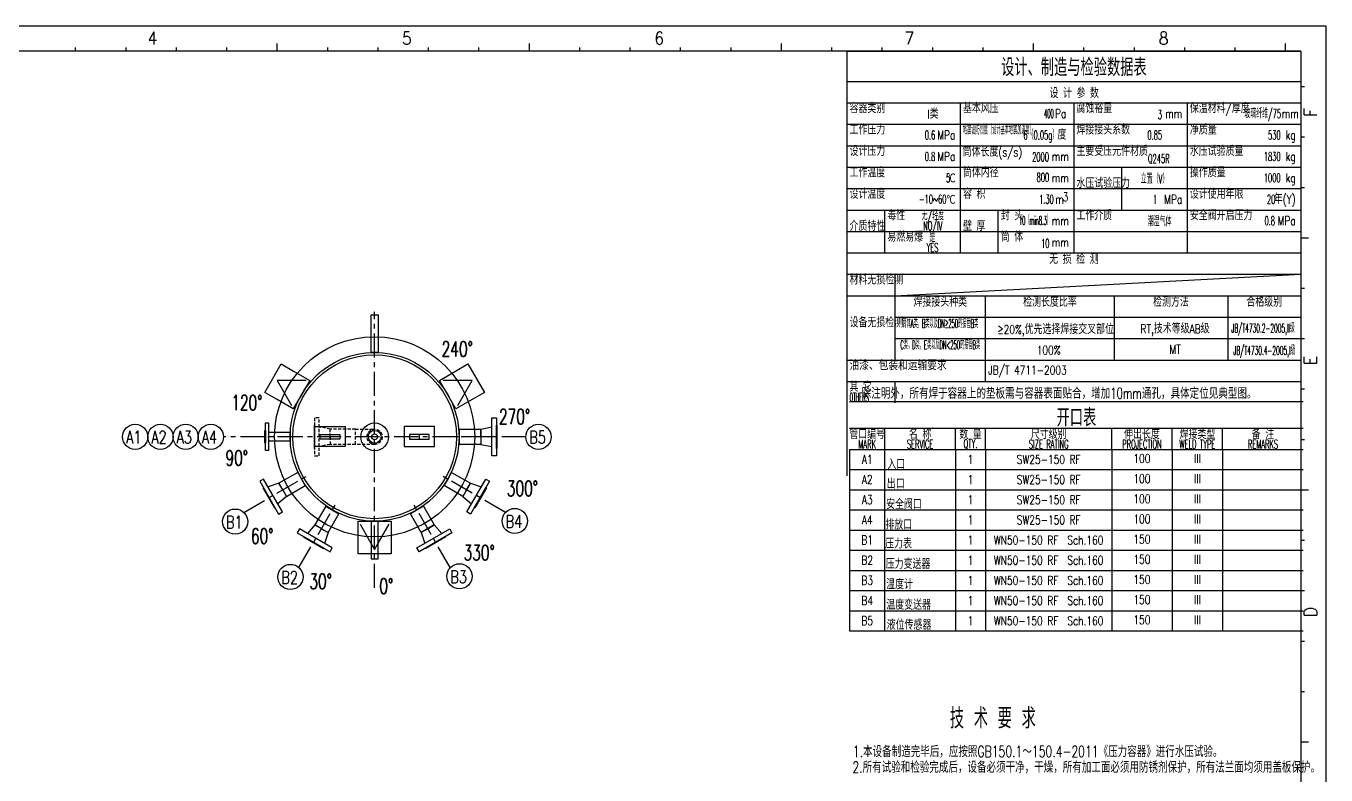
# Model space of a CAD drawing. Header units: millimetres. Extents: x 74243 to 82653, y -16849 to -10909.
# Drawn here: x 77496 to 82653, y -13880 to -10909 of the extents above; entities that cross this region are included whole.
import ezdxf
from ezdxf.enums import TextEntityAlignment as Align

# ---------------------------------------------------------------- set-up
doc = ezdxf.new("R2010")
doc.units = ezdxf.units.MM
for name, pattern in [('CENTER', [50.8, 31.75, -6.35, 6.35, -6.35]), ('DASHED', [19.05, 12.7, -6.35]), ('HIDDEN', [0.375, 0.25, -0.125])]:
    doc.linetypes.add(name, pattern=pattern)
for name, color, linetype in [('1轮廓实线层', 7, 'Continuous'), ('2', 4, 'Continuous'), ('2细线层', 4, 'Continuous'), ('4虚线层', 6, 'DASHED'), ('6文字层', 3, 'Continuous'), ('7标注层', 4, 'Continuous'), ('图框层', 7, 'Continuous')]:
    doc.layers.add(name, color=color, linetype=linetype)
doc.styles.add('cooec', font='romans.shx', dxfattribs={"width": 0.75, "bigfont": 'hztxt.shx'})
doc.styles.add('JEREH', font='romans.shx', dxfattribs={"width": 0.7, "bigfont": 'hztxt.shx'})
doc.styles.add('PC_TEXTSTYLE', font='romans.shx', dxfattribs={"width": 0.75, "bigfont": 'hztxt.shx'})
doc.styles.add('ROMANC', font='romans.shx', dxfattribs={"width": 0.75, "bigfont": 'hztxt.shx'})
doc.styles.add('TH_GBDIM', font='romans.shx', dxfattribs={"width": 0.8, "bigfont": 'gbcbig.shx'})

# ---------------------------------------------------------------- blocks, each defined once
blk = doc.blocks.new('PC_PAPER_BLOCK')
at = {"layer": '2细线层'}
for p, q in [((816, 584), (-25, 584)), ((816, 584), (816, -10)), ((320, 574), (320, 575.5)), ((340, 574), (340, 575.5)), ((360, 574), (360, 575.5)), ((380, 574), (380, 575.5)), ((400, 574), (400, 577)), ((420, 574), (420, 575.5)), ((440, 574), (440, 575.5)), ((460, 574), (460, 575.5)), ((480, 574), (480, 575.5)), ((500, 574), (500, 577)), ((520, 574), (520, 575.5)), ((540, 574), (540, 575.5)), ((560, 574), (560, 575.5)), ((580, 574), (580, 575.5)), ((600, 574), (600, 577)), ((620, 574), (620, 575.5)), ((640, 574), (640, 575.5)), ((660, 574), (660, 575.5)), ((680, 574), (680, 575.5)), ((700, 574), (700, 577)), ((720, 574), (720, 575.5)), ((740, 574), (740, 575.5)), ((760, 574), (760, 575.5)), ((780, 574), (780, 575.5)), ((800, 574), (800, 577)), ((806, 560), (807.5, 560)), ((806, 540), (807.5, 540)), ((806, 520), (807.5, 520)), ((806, 500), (809, 500)), ((806, 480), (807.5, 480)), ((806, 460), (807.5, 460)), ((806, 440), (807.5, 440)), ((806, 420), (807.5, 420)), ((806, 400), (809, 400)), ((806, 380), (807.5, 380)), ((806, 360), (807.5, 360)), ((806, 340), (807.5, 340)), ((806, 320), (807.5, 320)), ((806, 300), (809, 300))]:
    blk.add_line(p, q, dxfattribs=at)
at = {"layer": '图框层'}
for q in [(0, 574), (806, 0)]:
    blk.add_line((806, 574), q, dxfattribs=at)
at = {"layer": '2细线层', "style": 'ROMANC', "width": 0.9}
for s, p in [('4', (348.58, 576.67)), ('5', (449.48, 576.67)), ('6', (549.58, 576.67)), ('7', (648.79, 576.67)), ('8', (749.68, 576.67))]:
    blk.add_text(s, height=5, dxfattribs=at).set_placement(p)
for s, p in [('F', (812.36, 548.05)), ('E', (812.36, 449.54)), ('D', (812.36, 349.56))]:
    blk.add_text(s, height=5, rotation=90, dxfattribs=at).set_placement(p)
blk = doc.blocks.new('*U37')
for p, q in [((-57.7, 53), (-19.8, -12.7)), ((19.8, -12.7), (57.7, 53)), ((-19.8, -12.7), (0, -47)), ((0, -47), (19.8, -12.7))]:
    blk.add_line(p, q)
for points in [[(-65, -8.6), (-65, 65), (65, 65), (65, -8.6)], [(65, -8.6), (65, -65), (-65, -65), (-65, -8.6)]]:
    blk.add_lwpolyline(points)
blk = doc.blocks.new('*U38')
at = {"color": 0, "linetype": 'ByBlock', "lineweight": -2, "transparency": 16777216}
for p, rotation in [((74353.5, -9318.7), 240), ((75046.3, -9318.7), 120)]:
    blk.add_blockref('*U37', p, dxfattribs=dict(at, rotation=rotation))
blk.add_blockref('*U37', (74699.9, -9918.7), dxfattribs=at)
blk = doc.blocks.new('A$C71E00512')
for p, q in [((-100, 16.5), (-100, -16.5)), ((0, 16.5), (-85.3, 16.5)), ((-85.3, -16.5), (0, -16.5))]:
    blk.add_line(p, q)
at = {"color": 0}
blk.add_line((0, 16.5), (0, -16.5), dxfattribs=at)
for points in [[(-98, -55), (-98, 55), (-85.3, 55), (-85.3, -55)], [(-100, -25.4), (-100, 25.4), (-98, 25.4), (-98, -25.4)]]:
    blk.add_lwpolyline(points, close=True)
blk = doc.blocks.new('A$C627E5F4A')
at = {"color": 1, "linetype": 'CENTER', "ltscale": 3}
blk.add_line((45.2, 0), (-142.8, 0), dxfattribs=at)
at = {"color": 0}
blk.add_blockref('A$C71E00512', (0, 0), dxfattribs=at)
blk = doc.blocks.new('A$C127725E5')
for p, q in [((0, 30), (86, 30)), ((86, 30), (130.5, 39)), ((86, 0), (86, 30)), ((86, 30), (86, -30)), ((86, 0), (86, -30)), ((86, -30), (0, -30)), ((86, -30), (130.5, -39))]:
    blk.add_line(p, q)
at = {"color": 0}
blk.add_line((0, 30), (0, -30), dxfattribs=at)
for points in [[(130.5, -75), (130.5, 75), (148, 75), (148, -75)], [(148, -46), (148, 46), (150, 46), (150, -46)]]:
    blk.add_lwpolyline(points, close=True)

msp = doc.modelspace()

# ---------------------------------------------------------------- linework, layer by layer
at = {"color": 1, "linetype": 'CENTER', "ltscale": 3}
for p, q in [((78878.8, -13138.3), (78878.8, -12042.4)), ((79355.9, -12538.6), (78279.1, -12538.6)), ((79478.5, -12538.6), (79178.1, -12538.6)), ((78359.4, -12838.4), (78619.5, -12688.2)), ((79398.2, -12838.4), (79138.1, -12688.2)), ((78578.8, -13057.8), (78728.9, -12797.9)), ((79178.8, -13057.8), (79028.7, -12797.9))]:
    msp.add_line(p, q, dxfattribs=at)
at = {"color": 0}
for p, q in [((78641.9, -12301.7), (78659.6, -12284)), ((78701.7, -12529), (78701.7, -12548.1)), ((79055.9, -12529), (79055.9, -12548.1)), ((79213.8, -12538.6), (79213.8, -12563.6)), ((78588.6, -12706.1), (78601.1, -12727.7)), ((79169.1, -12706.1), (79156.6, -12727.7)), ((78711.1, -12828.8), (78732.8, -12841.3)), ((79046.5, -12828.8), (79024.9, -12841.3))]:
    msp.add_line(p, q, dxfattribs=at)
at = {"color": 4, "linetype": 'HIDDEN', "ltscale": 50}
for p, q in [((78702.9, -12508.6), (78658.4, -12499.6)), ((78702.9, -12538.6), (78702.9, -12508.6)), ((78802.9, -12508.6), (78702.9, -12508.6)), ((78802.9, -12568.6), (78802.9, -12508.6)), ((78802.9, -12508.6), (78878.9, -12508.6)), ((78702.9, -12568.6), (78658.4, -12577.6)), ((78702.9, -12538.6), (78702.9, -12568.6)), ((78802.9, -12568.6), (78702.9, -12568.6)), ((78878.9, -12568.6), (78802.9, -12568.6))]:
    msp.add_line(p, q, dxfattribs=at)
at = {"color": 0}
for points in [[(78865.1, -12054.6), (78892.5, -12054.6), (78892.5, -12203.6), (78865.1, -12203.6)], [(78865.1, -13022.5), (78892.5, -13022.5), (78892.5, -12873.6), (78865.1, -12873.6)]]:
    msp.add_lwpolyline(points, close=True, dxfattribs=at)
at = {"color": 4, "linetype": 'HIDDEN', "ltscale": 50}
for points in [[(78658.4, -12613.6), (78658.4, -12463.6), (78640.9, -12463.6), (78640.9, -12613.6)], [(78640.9, -12584.6), (78640.9, -12492.6), (78638.9, -12492.6), (78638.9, -12584.6)]]:
    msp.add_lwpolyline(points, close=True, dxfattribs=at)
for points in [[(78641.7, -12497.6), (78761.7, -12497.6), (78761.7, -12577.6), (78641.7, -12577.6)], [(78662.7, -12529), (78740.8, -12529), (78740.8, -12548.1), (78662.7, -12548.1)], [(79115.9, -12497.6), (78995.9, -12497.6), (78995.9, -12577.6), (79115.9, -12577.6)], [(79095, -12529), (79016.8, -12529), (79016.8, -12548.1), (79095, -12548.1)]]:
    msp.add_lwpolyline(points, close=True)
at = {"color": 0}
for centre, radius in [((78878.8, -12538.6), 397), ((78878.8, -12538.6), 335), ((78878.8, -12538.6), 325), ((78878.9, -12538.8), 55), ((78878.9, -12538.6), 25.5), ((78878.9, -12538.6), 11.5)]:
    msp.add_circle(centre, radius, dxfattribs=at)
at = {"color": 4, "linetype": 'HIDDEN', "ltscale": 50}
msp.add_circle((78878.9, -12538.6), 30, dxfattribs=at)
at = {"layer": '1轮廓实线层'}
for p, q in [((80752.7, -11129), (82552.7, -11129)), ((80762.7, -12504), (82562.7, -12504))]:
    msp.add_line(p, q, dxfattribs=at)
at = {"layer": '2'}
msp.add_line((80942.7, -11979), (82552.7, -11894), dxfattribs=at)
at = {"layer": '7标注层'}
for p, q in [((80752.7, -11009), (82552.7, -11009)), ((80752.7, -11809), (80752.7, -11009)), ((80752.7, -11214), (82552.7, -11214)), ((81202.7, -11809), (81202.7, -11214)), ((81652.7, -11214), (81652.7, -11809)), ((82102.7, -11809), (82102.7, -11214)), ((80752.7, -11299), (82552.7, -11299)), ((80752.7, -11384), (82552.7, -11384)), ((80752.7, -11469), (82552.7, -11469)), ((81652.7, -11469), (82102.7, -11469)), ((81842.7, -11639), (81842.7, -11469)), ((80752.7, -11554), (82552.7, -11554)), ((80752.7, -11639), (82552.7, -11639)), ((80902.7, -11809), (80902.7, -11639)), ((81352.7, -11809), (81352.7, -11639)), ((80752.7, -11724), (82552.7, -11724)), ((80902.7, -11724), (81202.7, -11724)), ((80752.7, -11809), (82552.7, -11809)), ((80752.7, -12694), (80752.7, -11809)), ((80752.7, -11809), (82552.7, -11809)), ((80752.7, -11894), (82552.7, -11894)), ((80942.7, -11894), (80942.7, -12234)), ((80752.7, -11979), (82552.7, -11979)), ((81302.7, -12319), (81302.7, -11979)), ((81812.7, -11979), (81812.7, -12234)), ((82262.7, -11979), (82262.7, -12234)), ((80942.7, -12064), (82552.7, -12064)), ((80942.7, -12149), (82552.7, -12149)), ((80752.7, -12234), (82552.7, -12234)), ((80752.7, -12319), (82552.7, -12319)), ((80942.7, -12319), (80942.7, -12404)), ((80902.7, -13309), (80902.7, -12504)), ((81182.7, -12589), (81182.7, -12504)), ((81302.7, -12589), (81302.7, -12504)), ((81802.7, -12589), (81802.7, -12504)), ((82042.7, -12589), (82042.7, -12504)), ((82242.7, -12589), (82242.7, -12504)), ((80762.7, -12589), (82562.7, -12589)), ((80762.7, -12589), (80762.7, -12669)), ((80762.7, -12589), (82562.7, -12589)), ((81182.7, -12589), (81182.7, -12669)), ((81302.7, -12589), (81302.7, -12669)), ((81802.7, -12589), (81802.7, -12669)), ((82042.7, -12589), (82042.7, -12669)), ((82242.7, -12589), (82242.7, -12669)), ((80762.7, -12669), (82562.7, -12669)), ((80762.7, -12669), (80762.7, -12749)), ((81182.7, -12669), (81182.7, -12749)), ((81302.7, -12669), (81302.7, -12749)), ((81802.7, -12669), (81802.7, -12749)), ((82042.7, -12669), (82042.7, -12749)), ((82242.7, -12669), (82242.7, -12749)), ((80762.7, -12749), (82562.7, -12749)), ((80762.7, -12749), (80762.7, -12829)), ((81182.7, -12749), (81182.7, -12829)), ((81302.7, -12749), (81302.7, -12829)), ((81802.7, -12749), (81802.7, -12829)), ((82042.7, -12749), (82042.7, -12829)), ((82242.7, -12749), (82242.7, -12829)), ((80762.7, -12829), (82562.7, -12829)), ((80762.7, -12829), (80762.7, -12909)), ((81182.7, -12829), (81182.7, -12909)), ((81302.7, -12829), (81302.7, -12909)), ((81802.7, -12829), (81802.7, -12909)), ((82042.7, -12829), (82042.7, -12909)), ((82242.7, -12829), (82242.7, -12909)), ((80762.7, -12909), (82562.7, -12909)), ((80762.7, -12909), (80762.7, -12989)), ((81182.7, -12909), (81182.7, -12989)), ((81302.7, -12909), (81302.7, -12989)), ((81802.7, -12909), (81802.7, -12989)), ((82042.7, -12909), (82042.7, -12989)), ((82242.7, -12909), (82242.7, -12989)), ((80762.7, -12989), (82562.7, -12989)), ((80762.7, -12989), (80762.7, -13069)), ((81182.7, -12989), (81182.7, -13069)), ((81302.7, -12989), (81302.7, -13069)), ((81802.7, -12989), (81802.7, -13069)), ((82042.7, -12989), (82042.7, -13069)), ((82242.7, -12989), (82242.7, -13069)), ((80762.7, -13069), (80762.7, -13149)), ((80762.7, -13069), (82562.7, -13069)), ((81182.7, -13069), (81182.7, -13149)), ((81302.7, -13069), (81302.7, -13149)), ((81802.7, -13069), (81802.7, -13149)), ((82042.7, -13069), (82042.7, -13149)), ((82242.7, -13069), (82242.7, -13149)), ((80762.7, -13149), (82562.7, -13149)), ((80762.7, -13149), (80762.7, -13309)), ((81182.7, -13149), (81182.7, -13309)), ((81302.7, -13149), (81302.7, -13309)), ((81802.7, -13149), (81802.7, -13309)), ((82042.7, -13149), (82042.7, -13309)), ((82242.7, -13149), (82242.7, -13309)), ((80762.7, -13229), (82562.7, -13229)), ((80762.7, -13309), (82562.7, -13309))]:
    msp.add_line(p, q, dxfattribs=at)
at = {"layer": '7标注层', "ltscale": 10}
msp.add_line((80762.7, -12399), (82562.7, -12399), dxfattribs=at)
at = {"layer": '7标注层'}
for centre in [(77929.1, -12538.6), (78029.1, -12538.6), (78129.1, -12538.6), (78229.1, -12538.6), (79528.5, -12538.6), (78325.5, -12875.1), (79434.7, -12872.5), (78544.9, -13094.6), (79215.3, -13092)]:
    msp.add_circle(centre, 50, dxfattribs=at)

# ---------------------------------------------------------------- block references
at = {"color": 0}
for name, p in [('*U38', (4179, -3019.8)), ('A$C127725E5', (79213.8, -12538.6)), ('A$C627E5F4A', (78543.8, -12538.6))]:
    msp.add_blockref(name, p, dxfattribs=at)
at = {"color": 0, "xscale": -1}
for p, rotation in [((78588.6, -12706.1), 30.00000000000006), ((78711.1, -12828.8), 59.99999999999994)]:
    msp.add_blockref('A$C127725E5', p, dxfattribs=dict(at, rotation=rotation))
at = {"color": 0}
for p, rotation in [((79169.1, -12706.1), 329.9999999999999), ((79046.5, -12828.8), 300.0000000000001)]:
    msp.add_blockref('A$C127725E5', p, dxfattribs=dict(at, rotation=rotation))
at = {"layer": '图框层', "xscale": 10, "yscale": 10, "zscale": 10}
msp.add_blockref('PC_PAPER_BLOCK', (74492.7, -16749), dxfattribs=at)

# ---------------------------------------------------------------- texts
at = {"layer": '4虚线层', "style": 'cooec'}
for s, width, p in [('玻璃纤维/75', 0.5, (82474.8, -11256.9)), ('3', 0.5, (82002.1, -11260.5)), ('0.6', 0.5, (81102.7, -11341.5)), ('6（0.05g）', 0.5, (81590.5, -11341.5)), ('0.85', 0.5, (82002.7, -11341.5)), ('530', 0.5, (82472.7, -11341.5)), ('0.8', 0.5, (81102.7, -11426.5)), ('2000', 0.5, (81553.8, -11428.5)), ('Q245R', 0.5, (82032.4, -11435.3)), ('1830', 0.5, (82472.7, -11426.5)), ('5', 0.5, (81162, -11512)), ('800', 0.5, (81554.8, -11509.5)), ('1000', 0.5, (82472.7, -11511.5)), ('-10~60', 0.5, (81147, -11595.8)), ('1.30', 0.5, (81572.7, -11596.5)), ('1', 0.5, (81983.1, -11596.5)), ('20', 0.5, (82451.8, -11596.5)), ('10（min8.3）', 0.35, (81561.9, -11680.9)), ('0.8', 0.5, (82450.5, -11681.5)), ('10', 0.5, (81555.8, -11771.3))]:
    msp.add_text(s, height=35, dxfattribs=dict(at, width=width)).set_placement(p, align=Align.MIDDLE_RIGHT)
at = {"layer": '4虚线层'}
for s, style, width, p in [('立置（V）', 'cooec', 0.5, (81972.7, -11511.5)), ('无/轻度', 'cooec', 0.5, (81093.2, -11662.3)), ('NO/IV', 'cooec', 0.5, (81093.2, -11704.8)), ('潮湿气体', 'cooec', 0.5, (81992.6, -11680.6)), ('是', 'cooec', 0.5, (81091.6, -11745.2)), ('YES', 'cooec', 0.5, (81091.6, -11787.7)), ('III', 'TH_GBDIM', 0.75, (82142.7, -12624.6)), ('III', 'TH_GBDIM', 0.75, (82142.7, -12704.6)), ('III', 'TH_GBDIM', 0.75, (82142.7, -12784.6)), ('III', 'TH_GBDIM', 0.75, (82142.7, -12864.6)), ('III', 'TH_GBDIM', 0.75, (82142.7, -12944.6)), ('III', 'TH_GBDIM', 0.75, (82142.7, -13024.6)), ('III', 'TH_GBDIM', 0.75, (82142.7, -13104.6)), ('III', 'TH_GBDIM', 0.75, (82142.7, -13184.6)), ('III', 'TH_GBDIM', 0.75, (82142.7, -13264.6))]:
    msp.add_text(s, height=35, dxfattribs=dict(at, style=style, width=width)).set_placement(p, align=Align.MIDDLE)
at = {"layer": '6文字层', "style": 'PC_TEXTSTYLE'}
for s, height, width, p in [('240%%D', 60, 0.667, (79144.9, -12220.5)), ('120%%D', 60, 0.667, (78310.3, -12433.4)), ('270%%D', 60, 0.667, (79372.2, -12488.8)), ('A1', 50, 0.75, (77892.9, -12565.3)), ('A2', 50, 0.75, (77992.9, -12565.3)), ('A3', 50, 0.75, (78092.9, -12565.3)), ('A4', 50, 0.75, (78192.9, -12565.3)), ('B5', 50, 0.75, (79492.2, -12565.3)), ('90%%D', 60, 0.667, (78287.3, -12652.6)), ('300%%D', 60, 0.667, (79403.2, -12773.6)), ('B1', 50, 0.75, (78289.3, -12901.8)), ('B4', 50, 0.75, (79398.4, -12899.2)), ('60%%D', 60, 0.667, (78388.3, -12962.7)), ('330%%D', 60, 0.667, (79231.8, -13028.3)), ('B2', 50, 0.75, (78508.7, -13121.3)), ('30%%D', 60, 0.667, (78620, -13142.3)), ('B3', 50, 0.75, (79179, -13118.7)), ('0%%D', 60, 0.667, (78897.6, -13161))]:
    msp.add_text(s, height=height, dxfattribs=dict(at, width=width)).set_placement(p)
at = {"layer": '6文字层', "style": 'PC_TEXTSTYLE', "width": 0.667}
msp.add_text('除注明外，所有焊于容器上的垫板需与容器表面贴合，增加10mm通孔，具体定位见典型图。', height=43.75, dxfattribs=at).set_placement((81594, -12364.2), align=Align.MIDDLE)
at = {"layer": '7标注层', "style": 'cooec'}
for s, height, width, p in [('设计、制造与检验数据表', 70, 0.75, (81652.7, -11069)), ('设 计 参 数', 35, 0.75, (81653.8, -11172.1)), ('无 损 检 测', 35, 0.75, (81652.7, -11830.2)), ('焊接接头种类', 35, 0.75, (81122.7, -12000.2)), ('检测长度比率', 35, 0.75, (81557.7, -12000.2)), ('检测方法', 35, 0.75, (82037.7, -12000.2)), ('合格级别', 35, 0.75, (82407.7, -12000.2)), ('筒体A类，B类以及DN≥250的接管B类', 35, 0.35, (81122.7, -12085.2)), ('≥20%,优先选择焊接交叉部位', 35, 0.75, (81580.4, -12113.4)), ('RT,技术等级AB级', 35, 0.75, (82053.9, -12111.1)), ('JB/T4730.2-2005,II级', 35, 0.4, (82402.9, -12108.8)), ('C类，D类，E类以及DN<250的接管B类', 35, 0.35, (81122.7, -12170.2)), ('100%', 35, 0.75, (81552.6, -12195.1)), ('MT', 35, 0.75, (82053.8, -12191.7)), ('JB/T4730.4-2005,I级', 35, 0.4, (82408, -12197)), ('开口表', 70, 0.75, (81662.7, -12459)), ('管口编号', 35, 0.75, (80832.7, -12525.2)), ('名 称', 35, 0.75, (81042.7, -12525.2)), ('数 量', 35, 0.75, (81242.7, -12525.2)), ('尺寸级别', 35, 0.75, (81552.7, -12525.2)), ('伸出长度', 35, 0.75, (81922.7, -12525.2)), ('焊接类型', 35, 0.75, (82142.7, -12525.2)), ('备 注', 35, 0.75, (82402.7, -12525.2)), ('MARK', 35, 0.5, (80832.7, -12567.7)), ('SERVICE', 35, 0.5, (81042.7, -12567.7)), ('QTY.', 35, 0.5, (81242.7, -12567.7)), ('SIZE RATING', 35, 0.5, (81552.7, -12567.7)), ('PROJECTION', 35, 0.5, (81922.7, -12567.7)), ('WELD TYPE', 35, 0.5, (82142.7, -12567.7)), ('REMARKS', 35, 0.5, (82402.7, -12567.7)), ('A1', 35, 0.75, (80832.7, -12628.2)), ('1', 35, 0.75, (81242.7, -12628.6)), ('SW25-150 RF', 35, 0.75, (81552.7, -12628.5)), ('100', 35, 0.75, (81922.7, -12624.6)), ('A2', 35, 0.75, (80832.7, -12708.2)), ('1', 35, 0.75, (81242.7, -12708.6)), ('SW25-150 RF', 35, 0.75, (81552.7, -12708.5)), ('100', 35, 0.75, (81922.7, -12704.6)), ('A3', 35, 0.75, (80832.7, -12788.2)), ('1', 35, 0.75, (81242.7, -12788.6)), ('SW25-150 RF', 35, 0.75, (81552.7, -12788.5)), ('100', 35, 0.75, (81922.7, -12784.6)), ('A4', 35, 0.75, (80832.7, -12868.2)), ('1', 35, 0.75, (81242.7, -12868.6)), ('SW25-150 RF', 35, 0.75, (81552.7, -12868.5)), ('100', 35, 0.75, (81922.7, -12864.6)), ('B1', 35, 0.75, (80832.7, -12948.2)), ('1', 35, 0.75, (81242.7, -12948.6)), ('WN50-150 RF  Sch.160', 35, 0.75, (81552.7, -12948.5)), ('150', 35, 0.75, (81922.7, -12944.6)), ('B2', 35, 0.75, (80832.7, -13028.2)), ('1', 35, 0.75, (81242.7, -13028.6)), ('WN50-150 RF  Sch.160', 35, 0.75, (81552.7, -13028.5)), ('150', 35, 0.75, (81922.7, -13024.6)), ('B3', 35, 0.75, (80832.7, -13108.2)), ('1', 35, 0.75, (81242.7, -13108.6)), ('WN50-150 RF  Sch.160', 35, 0.75, (81552.7, -13108.5)), ('150', 35, 0.75, (81922.7, -13104.6)), ('B4', 35, 0.75, (80832.7, -13188.2)), ('1', 35, 0.75, (81242.7, -13188.6)), ('WN50-150 RF  Sch.160', 35, 0.75, (81552.7, -13188.5)), ('150', 35, 0.75, (81922.7, -13184.6)), ('B5', 35, 0.75, (80832.7, -13268.2)), ('1', 35, 0.75, (81242.7, -13268.6)), ('WN50-150 RF  Sch.160', 35, 0.75, (81552.7, -13268.5)), ('150', 35, 0.75, (81922.7, -13264.6))]:
    msp.add_text(s, height=height, dxfattribs=dict(at, width=width)).set_placement(p, align=Align.MIDDLE)
at = {"layer": '7标注层'}
for s, height, style, width, p in [('容器类别', 35, 'cooec', 0.75, (80762.7, -11236.5)), ('基本风压', 35, 'cooec', 0.75, (81212.7, -11236.5)), ('腐蚀裕量', 35, 'cooec', 0.75, (81662.7, -11236.5)), ('保温材料/厚度', 35, 'cooec', 0.75, (82112.7, -11236.5)), ('工作压力', 35, 'cooec', 0.75, (80762.7, -11321.5)), ('地震设防烈度（设计基本地震加速度）', 35, 'cooec', 0.35, (81212.7, -11321.5)), ('焊接接头系数', 35, 'cooec', 0.75, (81662.7, -11321.5)), ('净质量', 35, 'cooec', 0.75, (82112.7, -11321.5)), ('设计压力', 35, 'cooec', 0.75, (80762.7, -11406.5)), ('筒体长度(s/s)', 35, 'cooec', 0.75, (81211.4, -11409.3)), ('主要受压元件材质', 35, 'cooec', 0.75, (81662.7, -11406.5)), ('水压试验质量', 35, 'cooec', 0.75, (82112.7, -11406.5)), ('工作温度', 35, 'cooec', 0.75, (80762.7, -11491.5)), ('筒体内径', 35, 'cooec', 0.75, (81212.7, -11491.5)), ('操作质量', 35, 'cooec', 0.75, (82112.7, -11491.5)), ('水压试验压力', 35, 'cooec', 0.75, (81662.7, -11534)), ('设计温度', 35, 'cooec', 0.75, (80762.7, -11576.5)), ('容 积', 35, 'cooec', 0.75, (81212.7, -11576.5)), ('设计使用年限', 35, 'cooec', 0.75, (82112.7, -11576.5)), ('毒性', 35, 'cooec', 0.75, (80912.7, -11661.5)), ('封 头', 35, 'cooec', 0.75, (81362.7, -11661.5)), ('工作介质', 35, 'cooec', 0.75, (81662.7, -11661.5)), ('安全阀开启压力', 35, 'cooec', 0.75, (82112.7, -11661.5)), ('介质特性', 35, 'cooec', 0.75, (80762.7, -11704)), ('壁 厚', 35, 'cooec', 0.75, (81212.7, -11704)), ('易燃易爆', 35, 'cooec', 0.75, (80912.7, -11746.5)), ('筒 体', 35, 'cooec', 0.75, (81362.7, -11746.5)), ('材料无损检测', 35, 'cooec', 0.75, (80762.7, -11916.5)), ('设备无损检测', 35, 'cooec', 0.75, (80762.7, -12086.5)), ('JB/T 4711-2003', 35, 'cooec', 0.75, (81312.7, -12274)), ('其 它', 35, 'cooec', 0.75, (80762.7, -12341.5)), ('OTHERS', 35, 'cooec', 0.35, (80762.7, -12381.5)), ('1.本设备制造完毕后，应按照GB150.1～150.4-2011《压力容器》进行水压试验。', 45, 'JEREH', 0.7, (80776, -13787)), ('2.所有试验和检验完成后，设备必须干净，干燥，所有加工面必须用防锈剂保护，所有法兰面均须用盖板保护。', 45, 'JEREH', 0.7, (80774.2, -13849.2))]:
    msp.add_text(s, height=height, dxfattribs=dict(at, style=style, width=width)).set_placement(p, align=Align.MIDDLE_LEFT)
at = {"layer": '7标注层', "style": 'cooec'}
for s, width, p in [('I类', 0.75, (81116, -11258.7)), ('400', 0.35, (81572.7, -11256.5)), ('Pa', 0.75, (81622.7, -11256.5)), ('mm', 0.75, (82082.7, -11256.5)), ('mm', 0.75, (82544.7, -11256.5)), ('MPa', 0.75, (81182.7, -11341.5)), ('度', 0.75, (81622.7, -11341.5)), ('kg', 0.75, (82532.7, -11341.5)), ('MPa', 0.75, (81182.7, -11426.5)), ('mm', 0.75, (81632.7, -11426.5)), ('kg', 0.75, (82532.7, -11426.5)), ('℃', 0.75, (81183, -11511.5)), ('kg', 0.75, (82532.7, -11511.5)), ('mm', 0.75, (81632.7, -11511.5)), ('℃', 0.75, (81182.7, -11596.5)), ('m', 0.75, (81612.8, -11596.5)), ('3', 0.75, (81630.8, -11587)), ('MPa', 0.75, (82082.7, -11596.5)), ('年(Y)', 0.75, (82532.7, -11596.5)), ('mm', 0.75, (81632.7, -11681.5)), ('MPa', 0.75, (82532.7, -11681.5)), ('mm', 0.75, (81632.7, -11766.5))]:
    msp.add_text(s, height=35, dxfattribs=dict(at, width=width)).set_placement(p, align=Align.MIDDLE_RIGHT)
msp.add_text('油漆、包装和运输要求', height=35, dxfattribs=at).set_placement((80762.7, -12256.5), align=Align.MIDDLE_LEFT)
at = {"layer": '7标注层'}
for s, height, style, width, p in [('入口', 35, 'cooec', 0.75, (80912.8, -12666.6)), ('出口', 35, 'cooec', 0.75, (80910.6, -12743.9)), ('安全阀口', 35, 'cooec', 0.75, (80907.8, -12825.2)), ('排放口', 35, 'cooec', 0.75, (80905.1, -12906.1)), ('压力表', 35, 'cooec', 0.75, (80904, -12981.3)), ('压力变送器', 35, 'cooec', 0.75, (80906.4, -13062.1)), ('温度计', 35, 'cooec', 0.75, (80908, -13142.9)), ('温度变送器', 35, 'cooec', 0.75, (80908.5, -13223.9)), ('液位传感器', 35, 'cooec', 0.75, (80910.1, -13303.5)), (' 技 术 要 求', 80.36, 'JEREH', 0.7, (81122.1, -13695.7))]:
    msp.add_text(s, height=height, dxfattribs=dict(at, style=style, width=width)).set_placement(p)

doc.saveas('drawing.dxf')
